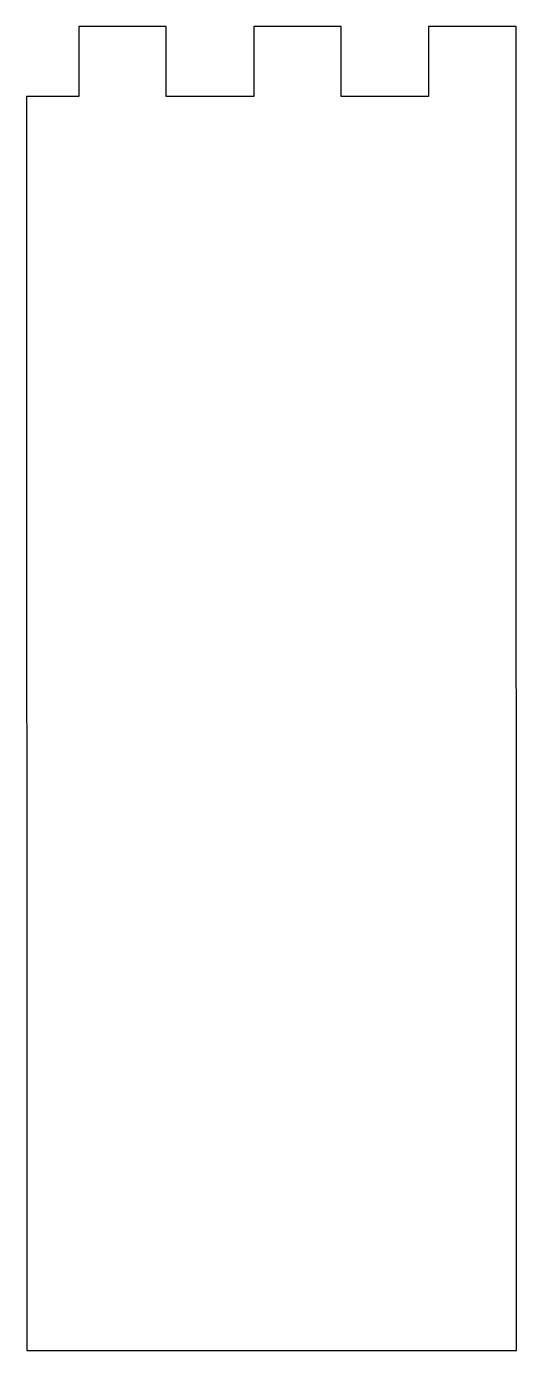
# Model space of a CAD drawing. Header units: millimetres. Extents: x -21 to 21, y -56 to 57.
import ezdxf

# ---------------------------------------------------------------- set-up
doc = ezdxf.new("R2010")
doc.units = ezdxf.units.MM
doc.layers.get('0').update_dxf_attribs({"linetype": 'CONTINUOUS'})

msp = doc.modelspace()

# ---------------------------------------------------------------- linework, layer by layer
msp.add_lwpolyline([(13.41, 51.37), (5.91, 51.37), (5.91, 57.37), (-1.59, 57.37), (-1.59, 51.37), (-9.09, 51.37), (-9.09, 57.37), (-16.59, 57.36), (-16.59, 51.36), (-21.09, 51.36), (-21.05, -56.14), (20.95, -56.13), (20.91, 57.37), (13.41, 57.37)], close=True)

doc.saveas('drawing.dxf')
